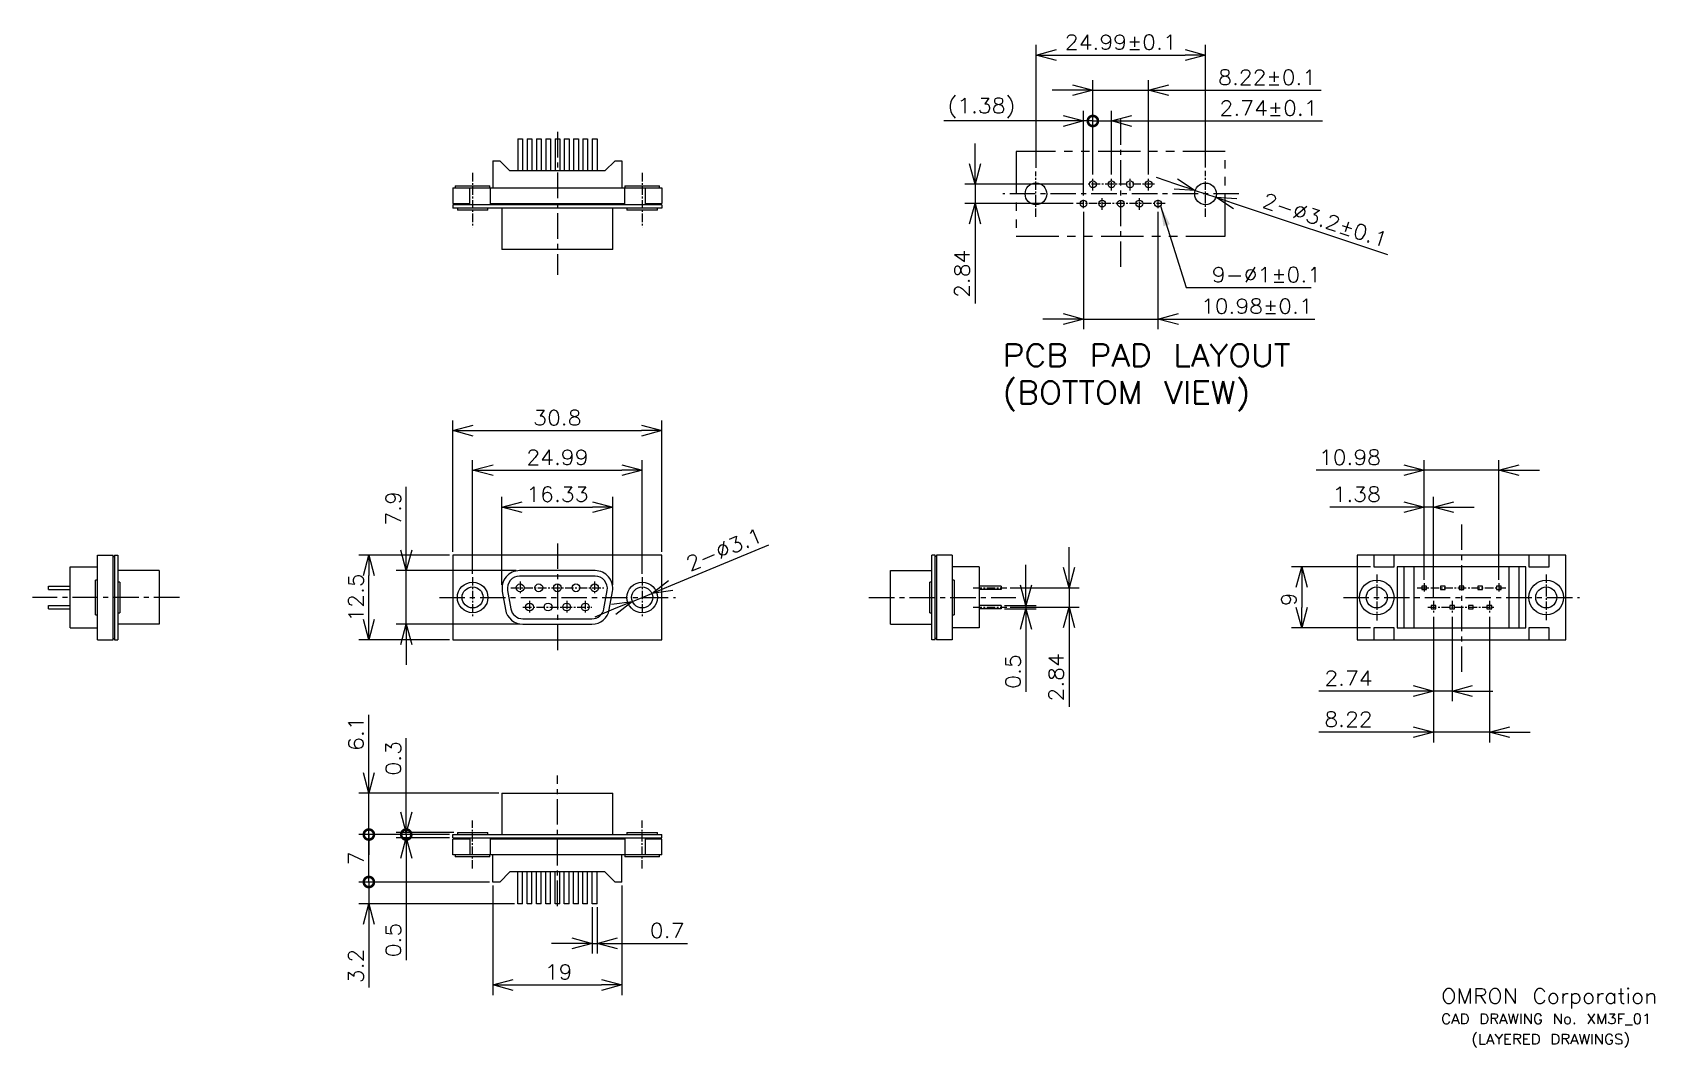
# Model space of a CAD drawing. Extents: x -77 to 162, y -66 to 83.
import ezdxf

# ---------------------------------------------------------------- set-up
doc = ezdxf.new("R2010")
doc.units = 0
doc.linetypes.add('CENTER', pattern=[2, 1.25, -0.25, 0.25, -0.25])
doc.linetypes.add('PHANTOM', pattern=[2.5, 1.25, -0.25, 0.25, -0.25, 0.25, -0.25])
doc.layers.get('0').update_dxf_attribs({"linetype": 'CONTINUOUS'})
doc.layers.get('DEFPOINTS').update_dxf_attribs({"linetype": 'CONTINUOUS'})
for name, color, linetype in [('Z_OM_CENTER', 2, 'CENTER'), ('Z_OM_DIM', 4, 'CONTINUOUS'), ('Z_OM_MOUNT', 7, 'CONTINUOUS'), ('Z_OM_NOTE', 4, 'CONTINUOUS'), ('Z_OM_OUTLINE', 7, 'CONTINUOUS'), ('Z_OM_PHANTOM', 3, 'PHANTOM')]:
    doc.layers.add(name, color=color, linetype=linetype)
doc.styles.get("Standard").update_dxf_attribs({"font": 'txt.shx', "width": 1.08, "bigfont": 'bigfont.shx'})
doc.dimstyles.get("Standard").update_dxf_attribs({"dimtxt": 2.2, "dimasz": 3, "dimexe": 1.5, "dimexo": 0.5, "dimgap": 0.8, "dimtad": 1, "dimdec": 4, "dimtxsty": 'STANDARD', "dimblk": 'OPEN30', "dimcen": 5, "dimclrd": 256, "dimclre": 256, "dimclrt": 256, "dimazin": 3, "dimtfac": 1, "dimtdec": 4, "dimtmove": 0, "dimatfit": 3, "dimtolj": 1, "dimtzin": 0})

# ---------------------------------------------------------------- blocks, each defined once
blk = doc.blocks.new('_OPEN30')
at = {"color": 0, "linetype": 'BYBLOCK'}
for p, q in [((-1, 0.268), (0, 0)), ((0, 0), (-1, -0.268)), ((0, 0), (-1, 0))]:
    blk.add_line(p, q, dxfattribs=at)
blk = doc.blocks.new('*D7')
at = {"layer": 'DEFPOINTS', "color": 0}
for p in [(120.35, 4.5), (109.72, -4.5), (120.35, -4.5)]:
    blk.add_point(p, dxfattribs=at)
at = {"layer": 'Z_OM_DIM'}
for p, q in [((119.85, 4.5), (108.22, 4.5)), ((109.72, 1.5), (109.72, -1.5)), ((119.85, -4.5), (108.22, -4.5))]:
    blk.add_line(p, q, dxfattribs=at)
at = {"layer": 'Z_OM_DIM', "xscale": 3, "yscale": 3, "zscale": 3}
for p, rotation in [((109.72, 4.5), 90), ((109.72, -4.5), 270)]:
    blk.add_blockref('_OPEN30', p, dxfattribs=dict(at, rotation=rotation))
at = {"layer": 'Z_OM_DIM', "insert": (107.82, -0.26), "char_height": 2.2, "attachment_point": 5, "rotation": 90}
blk.add_mtext('\\A1;9', dxfattribs=at)
blk = doc.blocks.new('*D8')
at = {"layer": 'DEFPOINTS', "color": 0}
for p in [(127.78, 13.32), (127.78, 2.12), (129.16, -0.49)]:
    blk.add_point(p, dxfattribs=at)
at = {"layer": 'Z_OM_DIM'}
for p, q in [((127.78, 2.62), (127.78, 14.82)), ((129.16, 0.01), (129.16, 14.82)), ((124.78, 13.32), (113.84, 13.32)), ((129.16, 13.32), (127.78, 13.32)), ((132.16, 13.32), (135.16, 13.32))]:
    blk.add_line(p, q, dxfattribs=at)
at = {"layer": 'Z_OM_DIM', "xscale": 3, "yscale": 3, "zscale": 3}
blk.add_blockref('_OPEN30', (127.78, 13.32), dxfattribs=at)
at = {"layer": 'Z_OM_DIM', "xscale": 3, "yscale": 3, "zscale": 3, "rotation": 180}
blk.add_blockref('_OPEN30', (129.16, 13.32), dxfattribs=at)
at = {"layer": 'Z_OM_DIM', "insert": (117.81, 15.22), "char_height": 2.2, "attachment_point": 5}
blk.add_mtext('\\A1;1.38', dxfattribs=at)
blk = doc.blocks.new('*D9')
at = {"layer": 'DEFPOINTS', "color": 0}
for p in [(129.16, -2.35), (131.9, -2.35), (129.16, -13.81)]:
    blk.add_point(p, dxfattribs=at)
at = {"layer": 'Z_OM_DIM'}
for p, q in [((129.16, -2.85), (129.16, -15.31)), ((131.9, -2.85), (131.9, -15.31)), ((126.16, -13.81), (112.25, -13.81)), ((131.9, -13.81), (129.16, -13.81)), ((134.9, -13.81), (137.9, -13.81))]:
    blk.add_line(p, q, dxfattribs=at)
at = {"layer": 'Z_OM_DIM', "xscale": 3, "yscale": 3, "zscale": 3}
blk.add_blockref('_OPEN30', (129.16, -13.81), dxfattribs=at)
at = {"layer": 'Z_OM_DIM', "xscale": 3, "yscale": 3, "zscale": 3, "rotation": 180}
blk.add_blockref('_OPEN30', (131.9, -13.81), dxfattribs=at)
at = {"layer": 'Z_OM_DIM', "insert": (116.61, -11.91), "char_height": 2.2, "attachment_point": 5}
blk.add_mtext('\\A1;2.74', dxfattribs=at)
blk = doc.blocks.new('*D10')
at = {"layer": 'DEFPOINTS', "color": 0}
for p in [(138.76, 18.77), (127.78, 2.12), (138.76, 2.12)]:
    blk.add_point(p, dxfattribs=at)
at = {"layer": 'Z_OM_DIM'}
for p, q in [((127.78, 2.62), (127.78, 20.27)), ((138.76, 2.62), (138.76, 20.27)), ((124.78, 18.77), (111.86, 18.77)), ((138.76, 18.77), (127.78, 18.77)), ((141.76, 18.77), (144.76, 18.77))]:
    blk.add_line(p, q, dxfattribs=at)
at = {"layer": 'Z_OM_DIM', "xscale": 3, "yscale": 3, "zscale": 3}
blk.add_blockref('_OPEN30', (127.78, 18.77), dxfattribs=at)
at = {"layer": 'Z_OM_DIM', "xscale": 3, "yscale": 3, "zscale": 3, "rotation": 180}
blk.add_blockref('_OPEN30', (138.76, 18.77), dxfattribs=at)
at = {"layer": 'Z_OM_DIM', "insert": (116.82, 20.67), "char_height": 2.2, "attachment_point": 5}
blk.add_mtext('\\A1;10.98', dxfattribs=at)
blk = doc.blocks.new('*D11')
at = {"layer": 'DEFPOINTS', "color": 0}
for p in [(129.16, -2.35), (137.38, -2.35), (137.38, -19.87)]:
    blk.add_point(p, dxfattribs=at)
at = {"layer": 'Z_OM_DIM'}
for p, q in [((129.16, -2.85), (129.16, -21.37)), ((137.38, -2.85), (137.38, -21.37)), ((126.16, -19.87), (112.25, -19.87)), ((137.38, -19.87), (129.16, -19.87)), ((140.38, -19.87), (143.38, -19.87))]:
    blk.add_line(p, q, dxfattribs=at)
at = {"layer": 'Z_OM_DIM', "xscale": 3, "yscale": 3, "zscale": 3}
blk.add_blockref('_OPEN30', (129.16, -19.87), dxfattribs=at)
at = {"layer": 'Z_OM_DIM', "xscale": 3, "yscale": 3, "zscale": 3, "rotation": 180}
blk.add_blockref('_OPEN30', (137.38, -19.87), dxfattribs=at)
at = {"layer": 'Z_OM_DIM', "insert": (116.61, -17.97), "char_height": 2.2, "attachment_point": 5}
blk.add_mtext('\\A1;8.22', dxfattribs=at)
blk = doc.blocks.new('*D12')
at = {"layer": 'DEFPOINTS', "color": 0}
for p in [(5.14, -45.17), (5.84, -45.17), (5.14, -51.02)]:
    blk.add_point(p, dxfattribs=at)
at = {"layer": 'Z_OM_DIM'}
for p, q in [((5.14, -45.67), (5.14, -52.52)), ((5.84, -45.67), (5.84, -52.52)), ((2.14, -51.02), (-0.86, -51.02)), ((5.14, -51.02), (5.84, -51.02)), ((8.84, -51.02), (19.16, -51.02))]:
    blk.add_line(p, q, dxfattribs=at)
at = {"layer": 'Z_OM_DIM', "xscale": 3, "yscale": 3, "zscale": 3}
blk.add_blockref('_OPEN30', (5.14, -51.02), dxfattribs=at)
at = {"layer": 'Z_OM_DIM', "xscale": 3, "yscale": 3, "zscale": 3, "rotation": 180}
blk.add_blockref('_OPEN30', (5.84, -51.02), dxfattribs=at)
at = {"layer": 'Z_OM_DIM', "insert": (16.18, -49.12), "char_height": 2.2, "attachment_point": 5}
blk.add_mtext('\\A1;0.7', dxfattribs=at)
blk = doc.blocks.new('*D13')
at = {"layer": 'DEFPOINTS', "color": 0}
for p in [(-9.5, -41.97), (9.5, -41.97), (9.5, -57.14)]:
    blk.add_point(p, dxfattribs=at)
at = {"layer": 'Z_OM_DIM'}
for p, q in [((-9.5, -42.47), (-9.5, -58.64)), ((9.5, -42.47), (9.5, -58.64)), ((-6.5, -57.14), (6.5, -57.14))]:
    blk.add_line(p, q, dxfattribs=at)
at = {"layer": 'Z_OM_DIM', "xscale": 3, "yscale": 3, "zscale": 3, "rotation": 180}
blk.add_blockref('_OPEN30', (-9.5, -57.14), dxfattribs=at)
at = {"layer": 'Z_OM_DIM', "xscale": 3, "yscale": 3, "zscale": 3}
blk.add_blockref('_OPEN30', (9.5, -57.14), dxfattribs=at)
at = {"layer": 'Z_OM_DIM', "insert": (0.18, -55.24), "char_height": 2.2, "attachment_point": 5}
blk.add_mtext('\\A1;19', dxfattribs=at)
blk = doc.blocks.new('_DOTSMALL')
at = {"color": 0, "linetype": 'BYBLOCK', "const_width": 0.5}
blk.add_lwpolyline([(-0.0625, 0, 1), (0.0625, 0, 1)], format="xyb", close=True, dxfattribs=at)
blk = doc.blocks.new('*D14')
at = {"layer": 'DEFPOINTS', "color": 0}
for p in [(-22.28, -35.47), (-15.4, -34.97), (-15.4, -35.47)]:
    blk.add_point(p, dxfattribs=at)
at = {"layer": 'Z_OM_DIM'}
for p, q in [((-22.28, -34.97), (-22.28, -31.97)), ((-15.9, -34.97), (-23.78, -34.97)), ((-15.9, -35.47), (-23.78, -35.47)), ((-22.28, -34.97), (-22.28, -35.47)), ((-22.28, -38.47), (-22.28, -53.51))]:
    blk.add_line(p, q, dxfattribs=at)
at = {"layer": 'Z_OM_DIM', "xscale": 3, "yscale": 3, "zscale": 3}
for name, p, rotation in [('_DOTSMALL', (-22.28, -34.97), 270), ('_OPEN30', (-22.28, -35.47), 90)]:
    blk.add_blockref(name, p, dxfattribs=dict(at, rotation=rotation))
at = {"layer": 'Z_OM_DIM', "insert": (-24.18, -50.53), "char_height": 2.2, "attachment_point": 5, "rotation": 90}
blk.add_mtext('\\A1;0.5', dxfattribs=at)
blk = doc.blocks.new('*D15')
at = {"layer": 'DEFPOINTS', "color": 0}
for p in [(-9.5, -41.97), (-27.79, -45.17), (-5.84, -45.17)]:
    blk.add_point(p, dxfattribs=at)
at = {"layer": 'Z_OM_DIM'}
for p, q in [((-27.79, -41.97), (-27.79, -38.97)), ((-10, -41.97), (-29.29, -41.97)), ((-27.79, -41.97), (-27.79, -45.17)), ((-6.34, -45.17), (-29.29, -45.17)), ((-27.79, -48.17), (-27.79, -57.53))]:
    blk.add_line(p, q, dxfattribs=at)
at = {"layer": 'Z_OM_DIM', "xscale": 3, "yscale": 3, "zscale": 3}
for name, p, rotation in [('_DOTSMALL', (-27.79, -41.97), 270), ('_OPEN30', (-27.79, -45.17), 90)]:
    blk.add_blockref(name, p, dxfattribs=dict(at, rotation=rotation))
at = {"layer": 'Z_OM_DIM', "insert": (-29.69, -54.35), "char_height": 2.2, "attachment_point": 5, "rotation": 90}
blk.add_mtext('\\A1;3.2', dxfattribs=at)
blk = doc.blocks.new('*D16')
at = {"layer": 'DEFPOINTS', "color": 0}
for p in [(-27.79, -34.97), (-15.4, -34.97), (-9.5, -41.97)]:
    blk.add_point(p, dxfattribs=at)
at = {"layer": 'Z_OM_DIM'}
for p, q in [((-15.9, -34.97), (-29.29, -34.97)), ((-27.79, -41.97), (-27.79, -34.97)), ((-10, -41.97), (-29.29, -41.97))]:
    blk.add_line(p, q, dxfattribs=at)
at = {"layer": 'Z_OM_DIM', "xscale": 3, "yscale": 3, "zscale": 3}
for p, rotation in [((-27.79, -34.97), 90), ((-27.79, -41.97), 270)]:
    blk.add_blockref('_DOTSMALL', p, dxfattribs=dict(at, rotation=rotation))
at = {"layer": 'Z_OM_DIM', "insert": (-29.69, -38.47), "char_height": 2.2, "attachment_point": 5, "rotation": 90}
blk.add_mtext('\\A1;7', dxfattribs=at)
blk = doc.blocks.new('*D17')
at = {"layer": 'DEFPOINTS', "color": 0}
for p in [(-27.79, -28.87), (-8.13, -28.87), (-15.4, -34.97)]:
    blk.add_point(p, dxfattribs=at)
at = {"layer": 'Z_OM_DIM'}
for p, q in [((-27.79, -25.87), (-27.79, -17.31)), ((-8.63, -28.87), (-29.29, -28.87)), ((-27.79, -34.97), (-27.79, -28.87)), ((-15.9, -34.97), (-29.29, -34.97)), ((-27.79, -34.97), (-27.79, -37.97))]:
    blk.add_line(p, q, dxfattribs=at)
at = {"layer": 'Z_OM_DIM', "xscale": 3, "yscale": 3, "zscale": 3}
for name, p, rotation in [('_OPEN30', (-27.79, -28.87), 270), ('_DOTSMALL', (-27.79, -34.97), 90)]:
    blk.add_blockref(name, p, dxfattribs=dict(at, rotation=rotation))
at = {"layer": 'Z_OM_DIM', "insert": (-29.69, -20.09), "char_height": 2.2, "attachment_point": 5, "rotation": 90}
blk.add_mtext('\\A1;6.1', dxfattribs=at)
blk = doc.blocks.new('*D18')
at = {"layer": 'DEFPOINTS', "color": 0}
for p in [(65.39, -1.17), (65.39, -1.67), (69.07, -1.67)]:
    blk.add_point(p, dxfattribs=at)
at = {"layer": 'Z_OM_DIM'}
for p, q in [((69.07, 1.83), (69.07, 4.83)), ((65.89, -1.17), (70.57, -1.17)), ((65.89, -1.67), (70.57, -1.67)), ((69.07, -1.17), (69.07, -1.67)), ((69.07, -4.67), (69.07, -13.9))]:
    blk.add_line(p, q, dxfattribs=at)
at = {"layer": 'Z_OM_DIM', "xscale": 3, "yscale": 3, "zscale": 3}
for p, rotation in [((69.07, -1.17), 270), ((69.07, -1.67), 90)]:
    blk.add_blockref('_OPEN30', p, dxfattribs=dict(at, rotation=rotation))
at = {"layer": 'Z_OM_DIM', "insert": (67.17, -10.92), "char_height": 2.2, "attachment_point": 5, "rotation": 90}
blk.add_mtext('\\A1;0.5', dxfattribs=at)
blk = doc.blocks.new('*D19')
at = {"layer": 'DEFPOINTS', "color": 0}
for p in [(66.26, 1.42), (66.26, -1.42), (75.42, -1.42)]:
    blk.add_point(p, dxfattribs=at)
at = {"layer": 'Z_OM_DIM'}
for p, q in [((75.42, 4.42), (75.42, 7.42)), ((66.76, 1.42), (76.92, 1.42)), ((75.42, 1.42), (75.42, -1.42)), ((66.76, -1.42), (76.92, -1.42)), ((75.42, -4.42), (75.42, -16.15))]:
    blk.add_line(p, q, dxfattribs=at)
at = {"layer": 'Z_OM_DIM', "xscale": 3, "yscale": 3, "zscale": 3}
for p, rotation in [((75.42, 1.42), 270), ((75.42, -1.42), 90)]:
    blk.add_blockref('_OPEN30', p, dxfattribs=dict(at, rotation=rotation))
at = {"layer": 'Z_OM_DIM', "insert": (73.52, -11.78), "char_height": 2.2, "attachment_point": 5, "rotation": 90}
blk.add_mtext('\\A1;2.84', dxfattribs=at)
blk = doc.blocks.new('*D1')
at = {"layer": 'DEFPOINTS', "color": 0}
for p in [(8.17, 13.32), (-8.17, 1.35), (8.17, 1.35)]:
    blk.add_point(p, dxfattribs=at)
at = {"layer": 'Z_OM_DIM'}
for p, q in [((-8.17, 1.85), (-8.17, 14.82)), ((8.17, 1.85), (8.17, 14.82)), ((-5.17, 13.32), (5.17, 13.32))]:
    blk.add_line(p, q, dxfattribs=at)
at = {"layer": 'Z_OM_DIM', "xscale": 3, "yscale": 3, "zscale": 3, "rotation": 180}
blk.add_blockref('_OPEN30', (-8.17, 13.32), dxfattribs=at)
at = {"layer": 'Z_OM_DIM', "xscale": 3, "yscale": 3, "zscale": 3}
blk.add_blockref('_OPEN30', (8.17, 13.32), dxfattribs=at)
at = {"layer": 'Z_OM_DIM', "insert": (0, 15.22), "char_height": 2.2, "attachment_point": 5}
blk.add_mtext('\\A1;16.33', dxfattribs=at)
blk = doc.blocks.new('*D2')
at = {"layer": 'DEFPOINTS', "color": 0}
for p in [(-5.56, 3.95), (-22.27, -3.95), (-5.09, -3.95)]:
    blk.add_point(p, dxfattribs=at)
at = {"layer": 'Z_OM_DIM'}
for p, q in [((-22.27, 6.95), (-22.27, 16.3)), ((-6.06, 3.95), (-23.77, 3.95)), ((-22.27, -3.95), (-22.27, 3.95)), ((-5.59, -3.95), (-23.77, -3.95)), ((-22.27, -6.95), (-22.27, -9.95))]:
    blk.add_line(p, q, dxfattribs=at)
at = {"layer": 'Z_OM_DIM', "xscale": 3, "yscale": 3, "zscale": 3}
for p, rotation in [((-22.27, 3.95), 270), ((-22.27, -3.95), 90)]:
    blk.add_blockref('_OPEN30', p, dxfattribs=dict(at, rotation=rotation))
at = {"layer": 'Z_OM_DIM', "insert": (-24.17, 13.13), "char_height": 2.2, "attachment_point": 5, "rotation": 90}
blk.add_mtext('\\A1;7.9', dxfattribs=at)
blk = doc.blocks.new('*D3')
at = {"layer": 'DEFPOINTS', "color": 0}
for p in [(13.93, 0.6), (11.06, -0.6)]:
    blk.add_point(p, dxfattribs=at)
at = {"layer": 'Z_OM_DIM'}
for p, q in [((16.7, 1.75), (31.18, 7.77)), ((11.06, -0.6), (13.93, 0.6)), ((8.29, -1.75), (5.52, -2.9))]:
    blk.add_line(p, q, dxfattribs=at)
at = {"layer": 'Z_OM_DIM', "xscale": 3, "yscale": 3, "zscale": 3}
for p, rotation in [((13.93, 0.6), 202.5756800391505), ((11.06, -0.6), 22.5756800391506)]:
    blk.add_blockref('_OPEN30', p, dxfattribs=dict(at, rotation=rotation))
at = {"layer": 'Z_OM_DIM', "insert": (24.59, 7.09), "char_height": 2.2, "attachment_point": 5, "rotation": 22.5757}
blk.add_mtext('\\A1;2-∅3.1', dxfattribs=at)
blk = doc.blocks.new('*D4')
at = {"layer": 'DEFPOINTS', "color": 0}
for p in [(15.4, 24.6), (-15.4, 6.25), (15.4, 6.25)]:
    blk.add_point(p, dxfattribs=at)
at = {"layer": 'Z_OM_DIM'}
for p, q in [((-15.4, 6.75), (-15.4, 26.1)), ((-12.4, 24.6), (12.4, 24.6)), ((15.4, 6.75), (15.4, 26.1))]:
    blk.add_line(p, q, dxfattribs=at)
at = {"layer": 'Z_OM_DIM', "xscale": 3, "yscale": 3, "zscale": 3, "rotation": 180}
blk.add_blockref('_OPEN30', (-15.4, 24.6), dxfattribs=at)
at = {"layer": 'Z_OM_DIM', "xscale": 3, "yscale": 3, "zscale": 3}
blk.add_blockref('_OPEN30', (15.4, 24.6), dxfattribs=at)
at = {"layer": 'Z_OM_DIM', "insert": (0, 26.5), "char_height": 2.2, "attachment_point": 5}
blk.add_mtext('\\A1;30.8', dxfattribs=at)
blk = doc.blocks.new('*D5')
at = {"layer": 'DEFPOINTS', "color": 0}
for p in [(-27.79, 6.25), (-15.4, 6.25), (-15.4, -6.25)]:
    blk.add_point(p, dxfattribs=at)
at = {"layer": 'Z_OM_DIM'}
for p, q in [((-15.9, 6.25), (-29.29, 6.25)), ((-27.79, -3.25), (-27.79, 3.25)), ((-15.9, -6.25), (-29.29, -6.25))]:
    blk.add_line(p, q, dxfattribs=at)
at = {"layer": 'Z_OM_DIM', "xscale": 3, "yscale": 3, "zscale": 3}
for p, rotation in [((-27.79, 6.25), 90), ((-27.79, -6.25), 270)]:
    blk.add_blockref('_OPEN30', p, dxfattribs=dict(at, rotation=rotation))
at = {"layer": 'Z_OM_DIM', "insert": (-29.69, 0), "char_height": 2.2, "attachment_point": 5, "rotation": 90}
blk.add_mtext('\\A1;12.5', dxfattribs=at)
blk = doc.blocks.new('*D6')
at = {"layer": 'DEFPOINTS', "color": 0}
for p in [(12.49, 18.77), (-12.49, 2.99), (12.49, 2.99)]:
    blk.add_point(p, dxfattribs=at)
at = {"layer": 'Z_OM_DIM'}
for p, q in [((-12.49, 3.49), (-12.49, 20.27)), ((12.49, 3.49), (12.49, 20.27)), ((-9.49, 18.77), (9.49, 18.77))]:
    blk.add_line(p, q, dxfattribs=at)
at = {"layer": 'Z_OM_DIM', "xscale": 3, "yscale": 3, "zscale": 3, "rotation": 180}
blk.add_blockref('_OPEN30', (-12.49, 18.77), dxfattribs=at)
at = {"layer": 'Z_OM_DIM', "xscale": 3, "yscale": 3, "zscale": 3}
blk.add_blockref('_OPEN30', (12.49, 18.77), dxfattribs=at)
at = {"layer": 'Z_OM_DIM', "insert": (0, 20.67), "char_height": 2.2, "attachment_point": 5}
blk.add_mtext('\\A1;24.99', dxfattribs=at)
blk = doc.blocks.new('*D21')
at = {"layer": 'DEFPOINTS', "color": 0}
for p in [(77.55, 57.39), (88.53, 57.39), (77.55, 41.06)]:
    blk.add_point(p, dxfattribs=at)
at = {"layer": 'Z_OM_DIM'}
for p, q in [((77.55, 56.89), (77.55, 39.56)), ((88.53, 56.89), (88.53, 39.56)), ((74.55, 41.06), (71.55, 41.06)), ((77.55, 41.06), (88.53, 41.06)), ((91.53, 41.06), (111.66, 41.06))]:
    blk.add_line(p, q, dxfattribs=at)
at = {"layer": 'Z_OM_DIM', "xscale": 3, "yscale": 3, "zscale": 3}
blk.add_blockref('_OPEN30', (77.55, 41.06), dxfattribs=at)
at = {"layer": 'Z_OM_DIM', "xscale": 3, "yscale": 3, "zscale": 3, "rotation": 180}
blk.add_blockref('_OPEN30', (88.53, 41.06), dxfattribs=at)
at = {"layer": 'Z_OM_DIM', "insert": (103.1, 42.96), "char_height": 2.2, "attachment_point": 5}
blk.add_mtext('\\A1;10.98±0.1', dxfattribs=at)
blk = doc.blocks.new('*D22')
at = {"layer": 'DEFPOINTS', "color": 0}
for p in [(78.93, 74.81), (78.93, 61.87), (87.15, 61.87)]:
    blk.add_point(p, dxfattribs=at)
at = {"layer": 'Z_OM_DIM'}
for p, q in [((75.93, 74.81), (72.93, 74.81)), ((78.93, 62.37), (78.93, 76.31)), ((78.93, 74.81), (87.15, 74.81)), ((87.15, 62.37), (87.15, 76.31)), ((90.15, 74.81), (112.59, 74.81))]:
    blk.add_line(p, q, dxfattribs=at)
at = {"layer": 'Z_OM_DIM', "xscale": 3, "yscale": 3, "zscale": 3}
blk.add_blockref('_OPEN30', (78.93, 74.81), dxfattribs=at)
at = {"layer": 'Z_OM_DIM', "xscale": 3, "yscale": 3, "zscale": 3, "rotation": 180}
blk.add_blockref('_OPEN30', (87.15, 74.81), dxfattribs=at)
at = {"layer": 'Z_OM_DIM', "insert": (104.62, 76.71), "char_height": 2.2, "attachment_point": 5}
blk.add_mtext('\\A1;8.22±0.1', dxfattribs=at)
blk = doc.blocks.new('*D23')
at = {"layer": 'DEFPOINTS', "color": 0}
for p in [(77.55, 70.27), (78.93, 61.87), (77.55, 58.8)]:
    blk.add_point(p, dxfattribs=at)
at = {"layer": 'Z_OM_DIM'}
for p, q in [((77.55, 59.3), (77.55, 71.77)), ((78.93, 62.37), (78.93, 71.77)), ((74.55, 70.27), (56.94, 70.27)), ((78.93, 70.27), (77.55, 70.27)), ((78.93, 70.27), (81.93, 70.27))]:
    blk.add_line(p, q, dxfattribs=at)
at = {"layer": 'Z_OM_DIM', "xscale": 3, "yscale": 3, "zscale": 3}
blk.add_blockref('_OPEN30', (77.55, 70.27), dxfattribs=at)
at = {"layer": 'Z_OM_DIM', "xscale": 3, "yscale": 3, "zscale": 3, "rotation": 180}
blk.add_blockref('_DOTSMALL', (78.93, 70.27), dxfattribs=at)
at = {"layer": 'Z_OM_DIM', "insert": (62.49, 72.17), "char_height": 2.2, "attachment_point": 5}
blk.add_mtext('\\A1;(1.38)', dxfattribs=at)
blk = doc.blocks.new('*D24')
at = {"layer": 'DEFPOINTS', "color": 0}
for p in [(81.67, 70.27), (78.93, 61.87), (81.67, 61.87)]:
    blk.add_point(p, dxfattribs=at)
at = {"layer": 'Z_OM_DIM'}
for p, q in [((78.93, 62.37), (78.93, 71.77)), ((81.67, 62.37), (81.67, 71.77)), ((78.93, 70.27), (75.93, 70.27)), ((78.93, 70.27), (81.67, 70.27)), ((84.67, 70.27), (112.79, 70.27))]:
    blk.add_line(p, q, dxfattribs=at)
at = {"layer": 'Z_OM_DIM', "xscale": 3, "yscale": 3, "zscale": 3}
blk.add_blockref('_DOTSMALL', (78.93, 70.27), dxfattribs=at)
at = {"layer": 'Z_OM_DIM', "xscale": 3, "yscale": 3, "zscale": 3, "rotation": 180}
blk.add_blockref('_OPEN30', (81.67, 70.27), dxfattribs=at)
at = {"layer": 'Z_OM_DIM', "insert": (104.83, 72.17), "char_height": 2.2, "attachment_point": 5}
blk.add_mtext('\\A1;2.74±0.1', dxfattribs=at)
blk = doc.blocks.new('*D25')
at = {"layer": 'DEFPOINTS', "color": 0}
for p in [(95.54, 79.99), (70.55, 62.84), (95.54, 62.91)]:
    blk.add_point(p, dxfattribs=at)
at = {"layer": 'Z_OM_DIM'}
for p, q in [((70.55, 63.34), (70.55, 81.49)), ((95.54, 63.41), (95.54, 81.49)), ((73.55, 79.99), (92.54, 79.99))]:
    blk.add_line(p, q, dxfattribs=at)
at = {"layer": 'Z_OM_DIM', "xscale": 3, "yscale": 3, "zscale": 3, "rotation": 180}
blk.add_blockref('_OPEN30', (70.55, 79.99), dxfattribs=at)
at = {"layer": 'Z_OM_DIM', "xscale": 3, "yscale": 3, "zscale": 3}
blk.add_blockref('_OPEN30', (95.54, 79.99), dxfattribs=at)
at = {"layer": 'Z_OM_DIM', "insert": (83.04, 81.89), "char_height": 2.2, "attachment_point": 5}
blk.add_mtext('\\A1;24.99±0.1', dxfattribs=at)
blk = doc.blocks.new('*D26')
at = {"layer": 'DEFPOINTS', "color": 0}
for p in [(78.09, 60.93), (61.56, 58.09), (76.51, 58.09)]:
    blk.add_point(p, dxfattribs=at)
at = {"layer": 'Z_OM_DIM'}
for p, q in [((61.56, 63.93), (61.56, 66.93)), ((77.59, 60.93), (60.06, 60.93)), ((61.56, 60.93), (61.56, 58.09)), ((76.01, 58.09), (60.06, 58.09)), ((61.56, 55.09), (61.56, 43.36))]:
    blk.add_line(p, q, dxfattribs=at)
at = {"layer": 'Z_OM_DIM', "xscale": 3, "yscale": 3, "zscale": 3}
for p, rotation in [((61.56, 60.93), 270), ((61.56, 58.09), 90)]:
    blk.add_blockref('_OPEN30', p, dxfattribs=dict(at, rotation=rotation))
at = {"layer": 'Z_OM_DIM', "insert": (59.66, 47.73), "char_height": 2.2, "attachment_point": 5, "rotation": 90}
blk.add_mtext('\\A1;2.84', dxfattribs=at)
blk = doc.blocks.new('*D27')
at = {"layer": 'DEFPOINTS', "color": 0}
for p in [(94.02, 60.02), (97.06, 59.01)]:
    blk.add_point(p, dxfattribs=at)
at = {"layer": 'Z_OM_DIM'}
for p, q in [((91.17, 60.96), (88.33, 61.91)), ((94.02, 60.02), (97.06, 59.01)), ((99.9, 58.06), (122.38, 50.58))]:
    blk.add_line(p, q, dxfattribs=at)
at = {"layer": 'Z_OM_DIM', "xscale": 3, "yscale": 3, "zscale": 3}
for p, rotation in [((94.02, 60.02), 341.5930776740004), ((97.06, 59.01), 161.5930776740004)]:
    blk.add_blockref('_OPEN30', p, dxfattribs=dict(at, rotation=rotation))
at = {"layer": 'Z_OM_DIM', "insert": (113.16, 55.65), "char_height": 2.2, "attachment_point": 5, "rotation": 341.5931}
blk.add_mtext('\\A1;2-∅3.2±0.1', dxfattribs=at)
blk = doc.blocks.new('*D28')
at = {"layer": 'DEFPOINTS', "color": 0}
for p in [(-22.28, -34.67), (-15.4, -34.97), (-14.74, -34.67)]:
    blk.add_point(p, dxfattribs=at)
at = {"layer": 'Z_OM_DIM'}
for p, q in [((-22.28, -31.67), (-22.28, -20.75)), ((-15.24, -34.67), (-23.78, -34.67)), ((-15.9, -34.97), (-23.78, -34.97)), ((-22.28, -34.97), (-22.28, -34.67)), ((-22.28, -34.97), (-22.28, -37.97))]:
    blk.add_line(p, q, dxfattribs=at)
at = {"layer": 'Z_OM_DIM', "xscale": 3, "yscale": 3, "zscale": 3}
for name, p, rotation in [('_OPEN30', (-22.28, -34.67), 270), ('_DOTSMALL', (-22.28, -34.97), 90)]:
    blk.add_blockref(name, p, dxfattribs=dict(at, rotation=rotation))
at = {"layer": 'Z_OM_DIM', "insert": (-24.18, -23.73), "char_height": 2.2, "attachment_point": 5, "rotation": 90}
blk.add_mtext('\\A1;0.3', dxfattribs=at)

msp = doc.modelspace()

# ---------------------------------------------------------------- linework, layer by layer
at = {"layer": 'Z_OM_CENTER', "ltscale": 3}
for p, q in [((83.04389, 48.75477), (83.04389, 71.09523)), ((0, 68.65059), (0, 47.56925)), ((100.44389, 59.51091), (65.64389, 59.51091)), ((133.26613, 10.75614), (133.26613, -11.58432)), ((0, 7.95577), (0, -7.95577)), ((-55.71972, 0), (-77.37803, 0)), ((-17.4, 0), (17.4, 0)), ((45.92087, 0), (67.57918, 0)), ((115.86613, 0), (150.66613, 0)), ((0, -45.51074), (0, -26.25806))]:
    msp.add_line(p, q, dxfattribs=at)
at = {"layer": 'Z_OM_CENTER'}
for p, q in [((-12.495, 62.60748), (-12.495, 54.60587)), ((12.495, 62.60748), (12.495, 54.60587)), ((70.54889, 56.11145), (70.54889, 62.84105)), ((95.53889, 56.11145), (95.53889, 62.91037)), ((88.00207, 60.93091), (78.08571, 60.93091)), ((78.93389, 59.996), (78.93389, 61.86582)), ((81.67389, 59.996), (81.67389, 61.86582)), ((84.41389, 59.996), (84.41389, 61.86582)), ((87.15389, 59.996), (87.15389, 61.86582)), ((89.58262, 58.09091), (76.50517, 58.09091)), ((77.55389, 57.38636), (77.55389, 58.79546)), ((80.30389, 57.156), (80.30389, 59.02582)), ((85.78389, 57.156), (85.78389, 59.02582)), ((88.53389, 57.38636), (88.53389, 58.79546)), ((-12.495, 2.9919), (-12.495, -2.9919)), ((12.495, 2.9919), (12.495, -2.9919)), ((120.77113, 3.39946), (120.77113, -3.39946)), ((145.76113, 3.39946), (145.76113, -3.33014)), ((-6.86157, 1.42), (6.86157, 1.42)), ((-5.49, 2.3577), (-5.49, 0.4823)), ((5.49, 2.3577), (5.49, 0.4823)), ((61.29113, 1.42), (66.26167, 1.42)), ((126.72741, 1.42), (139.80486, 1.42)), ((127.77613, 2.12455), (127.77613, 0.71545)), ((138.75613, 2.12455), (138.75613, 0.71545)), ((-5.08892, -1.42), (5.08892, -1.42)), ((-4.11, -0.4823), (-4.11, -2.3577)), ((1.37, -0.4823), (1.37, -2.3577)), ((4.11, -0.4823), (4.11, -2.3577)), ((61.29113, -1.42), (66.26167, -1.42)), ((128.30795, -1.42), (138.22431, -1.42)), ((129.15613, -0.48509), (129.15613, -2.35491)), ((131.89613, -0.48509), (131.89613, -2.35491)), ((137.37613, -0.48509), (137.37613, -2.35491)), ((-12.495, -39.99829), (-12.495, -32.89078)), ((12.495, -39.99829), (12.495, -32.89078))]:
    msp.add_line(p, q, dxfattribs=at)
at = {"layer": 'Z_OM_MOUNT'}
for centre, radius in [((70.54889, 59.51091), 1.6), ((78.93389, 60.93091), 0.5), ((81.67389, 60.93091), 0.5), ((84.41389, 60.93091), 0.5), ((87.15389, 60.93091), 0.5), ((95.53889, 59.51091), 1.6), ((77.55389, 58.09091), 0.5), ((80.30389, 58.09091), 0.5), ((83.04389, 58.09091), 0.5), ((85.78389, 58.09091), 0.5), ((88.53389, 58.09091), 0.5)]:
    msp.add_circle(centre, radius, dxfattribs=at)
at = {"layer": 'Z_OM_OUTLINE'}
for p, q in [((-5.84, 67.61214), (-5.14, 67.61214)), ((-5.84, 67.61214), (-5.84, 62.91214)), ((-5.14, 67.61214), (-5.14, 62.91214)), ((-4.46, 67.61214), (-3.76, 67.61214)), ((-4.46, 67.61214), (-4.46, 62.91214)), ((-3.76, 67.61214), (-3.76, 62.91214)), ((-3.09, 67.61214), (-2.39, 67.61214)), ((-3.09, 67.61214), (-3.09, 62.91214)), ((-2.39, 67.61214), (-2.39, 62.91214)), ((-1.72, 67.61214), (-1.72, 62.91214)), ((-1.72, 67.61214), (-1.02, 67.61214)), ((-1.02, 67.61214), (-1.02, 62.91214)), ((-0.35, 67.61214), (-0.35, 62.91214)), ((-0.35, 67.61214), (0.35, 67.61214)), ((0.35, 67.61214), (0.35, 62.91214)), ((1.02, 67.61214), (1.72, 67.61214)), ((1.02, 67.61214), (1.02, 62.91214)), ((1.72, 67.61214), (1.72, 62.91214)), ((2.39, 67.61214), (3.09, 67.61214)), ((2.39, 67.61214), (2.39, 62.91214)), ((3.09, 67.61214), (3.09, 62.91214)), ((3.76, 67.61214), (3.76, 62.91214)), ((3.76, 67.61214), (4.46, 67.61214)), ((4.46, 67.61214), (4.46, 62.91214)), ((5.14, 67.61214), (5.14, 62.91214)), ((5.14, 67.61214), (5.84, 67.61214)), ((5.84, 67.61214), (5.84, 62.91214)), ((-9.5, 64.41214), (-8.5, 64.41214)), ((-9.5, 64.41214), (-9.5, 60.41214)), ((-7, 62.91214), (-8.5, 64.41214)), ((7, 62.91214), (-7, 62.91214)), ((8.5, 64.41214), (7, 62.91214)), ((8.5, 64.41214), (9.5, 64.41214)), ((9.5, 64.41214), (9.5, 60.41214)), ((-15.4, 60.41214), (15.4, 60.41214)), ((-15.4, 60.41214), (-15.4, 58.11214)), ((-15.045, 60.71214), (-9.945, 60.71214)), ((-15.045, 60.71214), (-15.045, 60.41214)), ((-12.92, 57.91214), (-12.92, 60.41214)), ((-9.945, 60.41214), (-9.945, 60.71214)), ((-9.92, 60.41214), (-9.92, 57.91214)), ((9.92, 57.91214), (9.92, 60.41214)), ((9.945, 60.71214), (15.045, 60.71214)), ((9.945, 60.71214), (9.945, 60.41214)), ((12.92, 60.41214), (12.92, 57.91214)), ((15.045, 60.41214), (15.045, 60.71214)), ((15.4, 60.41214), (15.4, 58.11214)), ((-15.4, 58.11214), (-12.92, 58.11214)), ((15.4, 57.91214), (-15.4, 57.91214)), ((-15.4, 57.91214), (-15.4, 57.41214)), ((15.4, 57.41214), (-15.4, 57.41214)), ((-15.2, 58.11214), (-15.2, 57.91214)), ((-14.745, 57.41214), (-14.745, 57.11214)), ((-10.245, 57.11214), (-10.245, 57.41214)), ((-9.92, 58.11214), (9.92, 58.11214)), ((-8.165, 57.41214), (-8.165, 51.31214)), ((8.165, 51.31214), (8.165, 57.41214)), ((10.245, 57.41214), (10.245, 57.11214)), ((12.92, 58.11214), (15.4, 58.11214)), ((14.745, 57.11214), (14.745, 57.41214)), ((15.2, 58.11214), (15.2, 57.91214)), ((15.4, 57.91214), (15.4, 57.41214)), ((-10.245, 57.11214), (-14.745, 57.11214)), ((14.745, 57.11214), (10.245, 57.11214)), ((8.165, 51.31214), (-8.165, 51.31214)), ((-67.80105, 6.25), (-65.50105, 6.25)), ((-67.80105, -6.25), (-67.80105, 6.25)), ((-65.50105, -6.25), (-65.50105, 6.25)), ((-65.50105, 6.05), (-65.30105, 6.05)), ((-65.30105, 6.25), (-64.80105, 6.25)), ((-65.30105, 6.25), (-65.30105, -6.25)), ((-64.80105, 6.25), (-64.80105, -6.25)), ((-15.4, 6.25), (-15.4, -6.25)), ((15.4, 6.25), (-15.4, 6.25)), ((15.4, -6.25), (15.4, 6.25)), ((55.69443, 6.25), (55.19443, 6.25)), ((55.19443, -6.25), (55.19443, 6.25)), ((55.69443, -6.25), (55.69443, 6.25)), ((55.89443, 6.05), (55.69443, 6.05)), ((55.89443, 6.25), (55.89443, -6.25)), ((58.19443, 6.25), (55.89443, 6.25)), ((58.19443, 6.25), (58.19443, -6.25)), ((148.66613, 6.25), (117.86613, 6.25)), ((117.86613, 6.25), (117.86613, -6.25)), ((120.34613, 6.25), (120.34613, 4.5)), ((123.34613, 4.5), (123.34613, 6.25)), ((143.18613, 6.25), (143.18613, 4.5)), ((146.18613, 4.5), (146.18613, 6.25)), ((148.66613, -6.25), (148.66613, 6.25)), ((-71.80105, 4.5), (-67.80105, 4.5)), ((-71.80105, -4.5), (-71.80105, 4.5)), ((-68.10105, -2.55), (-68.10105, 2.55)), ((-67.80105, 2.55), (-68.10105, 2.55)), ((-58.70105, 3.95), (-64.80105, 3.95)), ((-58.70105, 3.95), (-58.70105, -3.95)), ((5.565, 3.95), (-5.565, 3.95)), ((5.565, 3.15), (-5.565, 3.15)), ((49.09443, -3.95), (49.09443, 3.95)), ((49.09443, 3.95), (55.19443, 3.95)), ((62.19443, 4.5), (58.19443, 4.5)), ((58.49443, 2.55), (58.19443, 2.55)), ((58.49443, 2.55), (58.49443, -2.55)), ((62.19443, 4.5), (62.19443, -4.5)), ((120.34613, 4.5), (123.34613, 4.5)), ((142.76613, 4.5), (123.76613, 4.5)), ((123.76613, 4.5), (123.76613, -4.5)), ((124.76613, 4.5), (124.76613, -4.5)), ((126.26613, 4.5), (126.26613, -4.5)), ((140.26613, 4.5), (140.26613, -4.5)), ((141.76613, -4.5), (141.76613, 4.5)), ((142.76613, -4.5), (142.76613, 4.5)), ((143.18613, 4.5), (146.18613, 4.5)), ((-75.00105, 1.17), (-75.00105, 1.67)), ((-75.00105, 1.67), (-71.80105, 1.67)), ((-75.00105, 1.17), (-71.80105, 1.17)), ((-64.50105, 2.25), (-64.80105, 2.25)), ((-64.50105, 2.25), (-64.50105, -2.25)), ((-8.1255, 0.89851), (-7.64942, -1.80149)), ((-7.33765, 1.03743), (-6.86157, -1.66257)), ((6.86157, -1.66257), (7.33765, 1.03743)), ((7.64942, -1.80149), (8.1255, 0.89851)), ((54.89443, -2.25), (54.89443, 2.25)), ((55.19443, 2.25), (54.89443, 2.25)), ((65.39443, 1.67), (62.19443, 1.67)), ((65.39443, 1.17), (62.19443, 1.17)), ((65.39443, 1.67), (65.39443, 1.17)), ((128.12613, 1.67), (127.42613, 1.67)), ((127.42613, 1.67), (127.42613, 1.17)), ((127.42613, 1.17), (128.12613, 1.17)), ((128.12613, 1.17), (128.12613, 1.67)), ((130.87613, 1.67), (130.17613, 1.67)), ((130.17613, 1.67), (130.17613, 1.17)), ((130.17613, 1.17), (130.87613, 1.17)), ((130.87613, 1.17), (130.87613, 1.67)), ((133.61613, 1.67), (132.91613, 1.67)), ((132.91613, 1.67), (132.91613, 1.17)), ((132.91613, 1.17), (133.61613, 1.17)), ((133.61613, 1.17), (133.61613, 1.67)), ((136.35613, 1.67), (135.65613, 1.67)), ((135.65613, 1.67), (135.65613, 1.17)), ((135.65613, 1.17), (136.35613, 1.17)), ((136.35613, 1.17), (136.35613, 1.67)), ((139.10613, 1.67), (138.40613, 1.67)), ((138.40613, 1.67), (138.40613, 1.17)), ((138.40613, 1.17), (139.10613, 1.17)), ((139.10613, 1.17), (139.10613, 1.67)), ((-75.00105, -1.67), (-75.00105, -1.17)), ((-75.00105, -1.17), (-71.80105, -1.17)), ((-75.00105, -1.67), (-71.80105, -1.67)), ((-64.80105, -2.25), (-64.50105, -2.25)), ((54.89443, -2.25), (55.19443, -2.25)), ((65.39443, -1.17), (62.19443, -1.17)), ((65.39443, -1.67), (62.19443, -1.67)), ((65.39443, -1.17), (65.39443, -1.67)), ((129.50613, -1.17), (128.80613, -1.17)), ((128.80613, -1.17), (128.80613, -1.67)), ((128.80613, -1.67), (129.50613, -1.67)), ((129.50613, -1.67), (129.50613, -1.17)), ((132.24613, -1.17), (131.54613, -1.17)), ((131.54613, -1.17), (131.54613, -1.67)), ((131.54613, -1.67), (132.24613, -1.67)), ((132.24613, -1.67), (132.24613, -1.17)), ((134.98613, -1.17), (134.28613, -1.17)), ((134.28613, -1.17), (134.28613, -1.67)), ((134.28613, -1.67), (134.98613, -1.67)), ((134.98613, -1.67), (134.98613, -1.17)), ((137.72613, -1.17), (137.02613, -1.17)), ((137.02613, -1.17), (137.02613, -1.67)), ((137.02613, -1.67), (137.72613, -1.67)), ((137.72613, -1.67), (137.72613, -1.17)), ((-71.80105, -4.5), (-67.80105, -4.5)), ((-68.10105, -2.55), (-67.80105, -2.55)), ((-58.70105, -3.95), (-64.80105, -3.95)), ((-5.08892, -3.15), (5.08892, -3.15)), ((-5.08892, -3.95), (5.08892, -3.95)), ((49.09443, -3.95), (55.19443, -3.95)), ((58.19443, -2.55), (58.49443, -2.55)), ((62.19443, -4.5), (58.19443, -4.5)), ((123.34613, -4.5), (120.34613, -4.5)), ((120.34613, -4.5), (120.34613, -6.25)), ((123.34613, -6.25), (123.34613, -4.5)), ((123.76613, -4.5), (142.76613, -4.5)), ((143.18613, -4.5), (143.18613, -6.25)), ((146.18613, -4.5), (143.18613, -4.5)), ((146.18613, -6.25), (146.18613, -4.5)), ((-67.80105, -6.25), (-65.50105, -6.25)), ((-65.50105, -6.05), (-65.30105, -6.05)), ((-65.30105, -6.25), (-64.80105, -6.25)), ((-15.4, -6.25), (15.4, -6.25)), ((55.69443, -6.25), (55.19443, -6.25)), ((55.89443, -6.05), (55.69443, -6.05)), ((58.19443, -6.25), (55.89443, -6.25)), ((117.86613, -6.25), (148.66613, -6.25)), ((-8.165, -28.87358), (8.165, -28.87358)), ((-8.165, -28.87358), (-8.165, -34.97358)), ((8.165, -34.97358), (8.165, -28.87358)), ((-15.4, -34.97358), (15.4, -34.97358)), ((-15.4, -35.47358), (-15.4, -34.97358)), ((-15.4, -35.47358), (15.4, -35.47358)), ((-15.4, -37.97358), (-15.4, -35.67358)), ((-12.92, -35.67358), (-15.4, -35.67358)), ((-15.2, -35.67358), (-15.2, -35.47358)), ((-14.745, -34.67358), (-10.245, -34.67358)), ((-14.745, -34.67358), (-14.745, -34.97358)), ((-12.92, -35.47358), (-12.92, -37.97358)), ((-10.245, -34.97358), (-10.245, -34.67358)), ((-9.92, -35.47358), (-9.92, -37.97358)), ((9.92, -35.67358), (-9.92, -35.67358)), ((9.92, -35.47358), (9.92, -37.97358)), ((10.245, -34.67358), (14.745, -34.67358)), ((10.245, -34.67358), (10.245, -34.97358)), ((12.92, -35.47358), (12.92, -37.97358)), ((15.4, -35.67358), (12.92, -35.67358)), ((14.745, -34.97358), (14.745, -34.67358)), ((15.2, -35.67358), (15.2, -35.47358)), ((15.4, -35.47358), (15.4, -34.97358)), ((15.4, -37.97358), (15.4, -35.67358)), ((15.4, -37.97358), (-15.4, -37.97358)), ((-15.045, -37.97358), (-15.045, -38.27358)), ((-9.945, -38.27358), (-9.945, -37.97358)), ((-9.5, -41.97358), (-9.5, -37.97358)), ((9.5, -41.97358), (9.5, -37.97358)), ((9.945, -37.97358), (9.945, -38.27358)), ((15.045, -38.27358), (15.045, -37.97358)), ((-9.945, -38.27358), (-15.045, -38.27358)), ((-7, -40.47358), (-8.5, -41.97358)), ((7, -40.47358), (-7, -40.47358)), ((-5.84, -45.17358), (-5.84, -40.47358)), ((-5.14, -45.17358), (-5.14, -40.47358)), ((-4.46, -45.17358), (-4.46, -40.47358)), ((-3.76, -45.17358), (-3.76, -40.47358)), ((-3.09, -45.17358), (-3.09, -40.47358)), ((-2.39, -45.17358), (-2.39, -40.47358)), ((-1.72, -45.17358), (-1.72, -40.47358)), ((-1.02, -45.17358), (-1.02, -40.47358)), ((-0.35, -45.17358), (-0.35, -40.47358)), ((0.35, -45.17358), (0.35, -40.47358)), ((1.02, -45.17358), (1.02, -40.47358)), ((1.72, -45.17358), (1.72, -40.47358)), ((2.39, -45.17358), (2.39, -40.47358)), ((3.09, -45.17358), (3.09, -40.47358)), ((3.76, -45.17358), (3.76, -40.47358)), ((4.46, -45.17358), (4.46, -40.47358)), ((5.14, -45.17358), (5.14, -40.47358)), ((5.84, -45.17358), (5.84, -40.47358)), ((8.5, -41.97358), (7, -40.47358)), ((15.045, -38.27358), (9.945, -38.27358)), ((-8.5, -41.97358), (-9.5, -41.97358)), ((9.5, -41.97358), (8.5, -41.97358)), ((-5.14, -45.17358), (-5.84, -45.17358)), ((-3.76, -45.17358), (-4.46, -45.17358)), ((-2.39, -45.17358), (-3.09, -45.17358)), ((-1.02, -45.17358), (-1.72, -45.17358)), ((0.35, -45.17358), (-0.35, -45.17358)), ((1.72, -45.17358), (1.02, -45.17358)), ((3.09, -45.17358), (2.39, -45.17358)), ((4.46, -45.17358), (3.76, -45.17358)), ((5.84, -45.17358), (5.14, -45.17358))]:
    msp.add_line(p, q, dxfattribs=at)
for centre, radius in [((120.77113, 0), 2.55), ((145.76113, 0), 2.55), ((-12.495, 0), 2.25), ((-12.495, 0), 1.55), ((-5.49, 1.42), 0.575), ((-2.74, 1.42), 0.575), ((0, 1.42), 0.575), ((2.74, 1.42), 0.575), ((5.49, 1.42), 0.575), ((12.495, 0), 2.25), ((12.495, 0), 1.55), ((120.77113, 0), 1.55), ((145.76113, 0), 1.55), ((-4.11, -1.42), 0.575), ((-1.37, -1.42), 0.575), ((1.37, -1.42), 0.575), ((4.11, -1.42), 0.575)]:
    msp.add_circle(centre, radius, dxfattribs=at)
for centre, radius, start, end in [((-5.565, 1.35), 2.6, 90, 190), ((-5.565, 1.35), 1.8, 90, 190), ((5.565, 1.35), 2.6, 350, 90), ((5.565, 1.35), 1.8, 350, 90), ((-5.08892, -1.35), 2.6, 190, 270), ((-5.08892, -1.35), 1.8, 190, 270), ((5.08892, -1.35), 1.8, 270, 350), ((5.08892, -1.35), 2.6, 270, 350)]:
    msp.add_arc(centre, radius, start, end, dxfattribs=at)
at = {"layer": 'Z_OM_PHANTOM', "ltscale": 5}
for p, q in [((67.64389, 65.76091), (67.64389, 53.26091)), ((98.44389, 65.76091), (67.64389, 65.76091)), ((98.44389, 53.26091), (98.44389, 65.76091)), ((67.64389, 53.26091), (98.44389, 53.26091))]:
    msp.add_line(p, q, dxfattribs=at)

# ---------------------------------------------------------------- texts
at = {"layer": 'Z_OM_DIM', "insert": (96.47149, 46.49357), "char_height": 2.2, "width": 20.41, "attachment_point": 7}
msp.add_mtext('9-%%c1%%P0.1', dxfattribs=at)
at = {"layer": 'Z_OM_NOTE', "width": 1.08}
for s, height, p in [('OMRON Corporation', 2.2, (130.28173, -59.8854)), ('CAD DRAWING No. XM3F_01', 1.5, (130.28173, -62.8854)), ('(LAYERED DRAWINGS)', 1.5, (134.72393, -65.8854))]:
    msp.add_text(s, height=height, dxfattribs=at).set_placement(p)
at = {"layer": 'Z_OM_NOTE', "insert": (65.65471, 27.47469), "char_height": 3.3, "width": 61.32, "attachment_point": 7}
msp.add_mtext('PCB PAD LAYOUT\\P(BOTTOM VIEW)', dxfattribs=at)

# ---------------------------------------------------------------- dimensions: what is measured, and where the dimension line sits
at = {"layer": 'Z_OM_DIM'}
for base, p1, p2, override, picture, middle in [((95.53889, 79.98547), (70.54889, 62.84105), (95.53889, 62.91037), {"dimtol": 1, "dimtp": 0.1, "dimtm": 0.1, "dimtzin": 8}, '*D25', (83.04389, 79.98547)), ((81.67389, 70.26759), (78.93389, 61.86582), (81.67389, 61.86582), {"dimblk1": 'DOTSMALL', "dimblk2": 'OPEN30', "dimsah": 1, "dimtol": 1, "dimtp": 0.1, "dimtm": 0.1, "dimtzin": 8}, '*D24', (104.82685, 70.26759))]:
    dim = msp.add_linear_dim(base=base, p1=p1, p2=p2, dimstyle='STANDARD', override=override, dxfattribs=at)
    dim.commit()
    dim.dimension.update_dxf_attribs({"geometry": picture, "text_midpoint": middle, "dimtype": 160})
for base, p1, p2, angle, override, picture, middle in [((78.93389, 74.81481), (87.15389, 61.86582), (78.93389, 61.86582), 180, {"dimtol": 1, "dimtp": 0.1, "dimtm": 0.1, "dimtzin": 8}, '*D22', (104.62259, 74.81481)), ((77.55389, 41.06217), (88.53389, 57.38636), (77.55389, 57.38636), 180, {"dimtol": 1, "dimtp": 0.1, "dimtm": 0.1, "dimtzin": 8}, '*D21', (103.09549, 41.06217)), ((-27.78612, -28.87358), (-15.4, -34.97358), (-8.1255, -28.87358), 90, {"dimblk1": 'DOTSMALL', "dimblk2": 'OPEN30', "dimsah": 1}, '*D17', (-27.78612, -20.09358)), ((-22.28262, -34.67358), (-15.4, -34.97358), (-14.745, -34.67358), 90, {"dimblk1": 'DOTSMALL', "dimblk2": 'OPEN30', "dimsah": 1}, '*D28', (-22.28262, -23.72975)), ((-22.28262, -35.47358), (-15.4, -34.97358), (-15.4, -35.47358), 90, {"dimblk1": 'DOTSMALL', "dimblk2": 'OPEN30', "dimsah": 1}, '*D14', (-22.28262, -50.53489)), ((-27.78612, -34.97358), (-9.5, -41.97358), (-15.4, -34.97358), 90, {"dimblk1": 'DOTSMALL', "dimblk2": 'DOTSMALL', "dimsah": 1}, '*D16', (-27.78612, -38.47358)), ((-27.78612, -45.17358), (-9.5, -41.97358), (-5.84, -45.17358), 90, {"dimblk1": 'DOTSMALL', "dimblk2": 'OPEN30', "dimsah": 1}, '*D15', (-27.78612, -54.34958))]:
    dim = msp.add_linear_dim(base=base, p1=p1, p2=p2, angle=angle, dimstyle='STANDARD', override=override, dxfattribs=at)
    dim.commit()
    dim.dimension.update_dxf_attribs({"geometry": picture, "text_midpoint": middle, "dimtype": 160})
dim = msp.add_linear_dim(base=(77.55389, 70.26759), p1=(78.93389, 61.86582), p2=(77.55389, 58.79546), text='(<>)', dimstyle='STANDARD', override={"dimblk1": 'DOTSMALL', "dimblk2": 'OPEN30', "dimsah": 1}, dxfattribs=at)
dim.commit()
dim.dimension.update_dxf_attribs({"geometry": '*D23', "text_midpoint": (62.49366, 70.26759), "dimtype": 160})
dim = msp.add_linear_dim(base=(61.55765, 58.09091), p1=(78.08571, 60.93091), p2=(76.50517, 58.09091), angle=90, dimstyle='STANDARD', dxfattribs=at)
dim.commit()
dim.dimension.update_dxf_attribs({"geometry": '*D26', "text_midpoint": (59.65765, 47.72691)})
dim = msp.add_diameter_dim_2p(p1=(94.02075, 60.01614), p2=(97.05703, 59.00569), text='2-<>', dimstyle='STANDARD', override={"dimtol": 1, "dimtp": 0.1, "dimtm": 0.1, "dimtzin": 8}, dxfattribs=at)
dim.commit()
dim.dimension.update_dxf_attribs({"geometry": '*D27', "text_midpoint": (112.56446, 53.84498), "dimtype": 163})
for base, p1, p2, picture, middle in [((15.4, 24.6037), (-15.4, 6.25), (15.4, 6.25), '*D4', (0, 24.6037)), ((12.495, 18.7741), (-12.495, 2.9919), (12.495, 2.9919), '*D6', (0, 18.7741)), ((138.75613, 18.7741), (127.77613, 2.12455), (138.75613, 2.12455), '*D10', (116.81813, 18.7741)), ((8.165, 13.31598), (-8.165, 1.35), (8.165, 1.35), '*D1', (0, 13.31598)), ((127.77613, 13.31598), (129.15613, -0.48509), (127.77613, 2.12455), '*D8', (117.80813, 13.31598)), ((129.15613, -13.81309), (131.89613, -2.35491), (129.15613, -2.35491), '*D9', (116.61113, -13.81309)), ((137.37613, -19.87311), (129.15613, -2.35491), (137.37613, -2.35491), '*D11', (116.61113, -19.87311)), ((9.5, -57.14243), (-9.5, -41.97358), (9.5, -41.97358), '*D13', (0.18341, -57.14243)), ((5.14, -51.01673), (5.84, -45.17358), (5.14, -45.17358), '*D12', (16.18, -51.01673))]:
    dim = msp.add_linear_dim(base=base, p1=p1, p2=p2, dimstyle='STANDARD', dxfattribs=at)
    dim.commit()
    dim.dimension.update_dxf_attribs({"geometry": picture, "text_midpoint": middle, "dimtype": 160})
for base, p1, p2, picture, middle in [((-22.26762, -3.95), (-5.565, 3.95), (-5.08892, -3.95), '*D2', (-22.26762, 13.126)), ((75.42236, -1.42), (66.26167, 1.42), (66.26167, -1.42), '*D19', (75.42236, -11.784)), ((-27.78612, 6.25), (-15.4, -6.25), (-15.4, 6.25), '*D5', (-27.78612, 0)), ((69.07213, -1.67), (65.39443, -1.17), (65.39443, -1.67), '*D18', (69.07213, -10.92175)), ((109.72437, -4.5), (120.34613, 4.5), (120.34613, -4.5), '*D7', (109.72437, -0.26022))]:
    dim = msp.add_linear_dim(base=base, p1=p1, p2=p2, angle=90, dimstyle='STANDARD', dxfattribs=at)
    dim.commit()
    dim.dimension.update_dxf_attribs({"geometry": picture, "text_midpoint": middle, "dimtype": 160})
dim = msp.add_diameter_dim_2p(p1=(11.06377, -0.59505), p2=(13.92623, 0.59505), text='2-<>', dimstyle='STANDARD', dxfattribs=at)
dim.commit()
dim.dimension.update_dxf_attribs({"geometry": '*D3', "text_midpoint": (25.32435, 5.33395), "dimtype": 163})

# ---------------------------------------------------------------- leaders
at = {"layer": 'Z_OM_DIM', "annotation_type": 0, "has_hookline": 1, "hookline_direction": 0, "text_width": 14.652}
msp.add_leader([(88.90754, 57.75867), (92.67149, 45.69357), (95.67149, 45.69357)], dimstyle='STANDARD', override={"dimgap": 0.8, "dimtad": 1}, dxfattribs=at)

doc.saveas('drawing.dxf')
